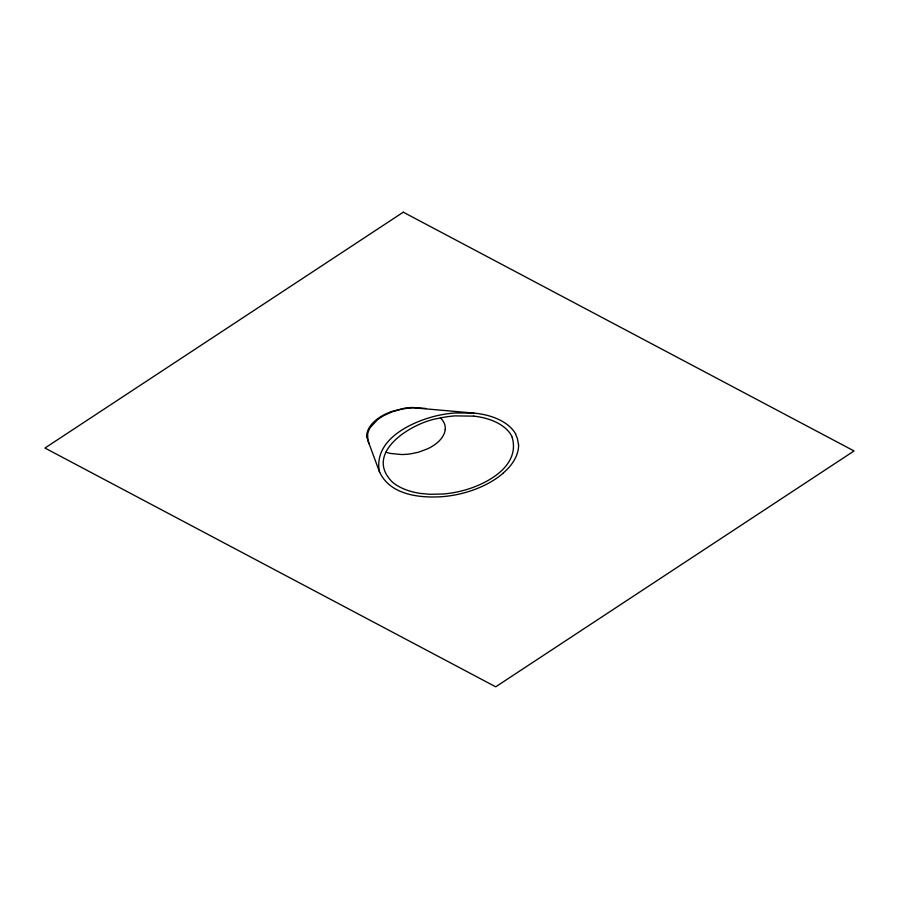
<?xml version="1.0" encoding="UTF-8"?>
<svg xmlns="http://www.w3.org/2000/svg" width="899" height="899" viewBox="0 0 899 899"><rect width="100%" height="100%" fill="white"/><g stroke="black" fill="none" stroke-linecap="round" stroke-linejoin="round"><path stroke-width="1.35" d="M445.252 429.531L444.971 431.183A39.444 23.183 -7.1 0 1 439.712 440.386A37.634 22.115 -7.1 0 1 437.229 442.746L435.33 444.241A41.309 24.284 -7.1 0 1 427.609 448.815L418.462 452.208L410.978 453.804A38.938 22.891 -7.1 0 1 401.314 454.512L390.492 453.444A37.679 22.149 -7.1 0 1 386.536 452.366L385.974 452.197M390.829 411.731L404.55 408.213A42.422 24.936 -7.1 0 1 412.517 407.494L425.733 408.461M515.678 434.015A62.773 36.893 -7.1 0 0 473.818 413.068L454.512 412.989A73.673 43.309 -7.1 0 0 437.262 415.63C411.528 421.597 373.4 439.532 379.378 471.514C389.885 495.484 420.946 498.349 443.69 496.563A73.932 43.455 -7.1 0 0 470.301 491.023A79.977 47.006 -7.1 0 0 503.271 473.088M473.807 413.068L413.641 407.798A42.152 24.779 -7.1 0 0 400.505 409.438L392.492 411.72L384.525 415.237A46.242 27.172 -7.1 0 0 377.445 419.811L370.366 427.396A43.826 25.756 -7.1 0 0 367.624 434.251L367.927 440.589L379.659 472.335M473.582 416.136L455.063 415.877A68.706 40.388 -7.1 0 0 438.442 418.361C412.203 422.429 362.544 452.793 392.582 482.291A58.783 34.555 -7.1 0 0 411.36 491.528A57.3 33.679 -7.1 0 0 420.181 493.394L429.666 494.293L442.881 494.023A67.863 39.882 -7.1 0 0 462.715 490.663C486.235 484.527 520.645 466.401 512.149 437.285M369.186 444.005L366.848 437.049M515.52 434.048L517.375 438.386L518.442 444.432M473.593 416.113A58.525 34.398 -7.1 0 1 512.284 437.251M366.612 437.071A42.972 25.251 -7.1 0 1 390.896 411.798M518.611 444.409A74.347 43.703 -7.1 0 1 503.17 473.043M440.386 417.956A35.207 20.688 -7.1 0 1 445.207 429.531M403.291 212.186L44.95 448.039L495.709 686.814L854.05 450.961L403.291 212.186"/></g></svg>
